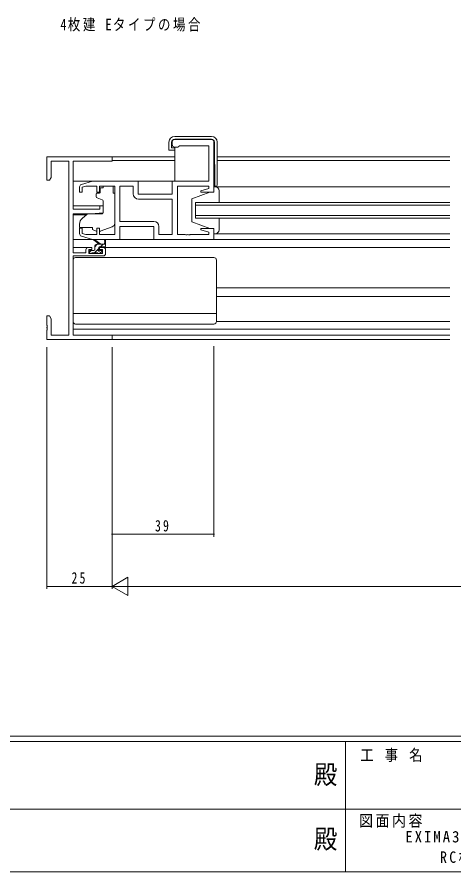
# Model space of a CAD drawing. Units: millimetres, scale not verified. Extents: x -567 to 567, y -403 to 403.
# Drawn here: x -138.6 to 28.8, y -403 to -75.2 of the extents above; entities that cross this region are included whole.
import ezdxf
from ezdxf.enums import TextEntityAlignment as Align

# ---------------------------------------------------------------- set-up
doc = ezdxf.new("R2010")
doc.units = ezdxf.units.MM
doc.header["$LTSCALE"] = 2
for name, color, linetype, lineweight in [('0-1_YKK_ZWAK', 7, 'Continuous', 18), ('0-3_YKK_11', 7, 'Continuous', 18), ('0-4_YKK_12', 2, 'Continuous', 18), ('0-5_YKK_13', 4, 'Continuous', 18), ('0-7_YKK_D', 6, 'Continuous', 18)]:
    doc.layers.add(name, color=color, linetype=linetype, lineweight=lineweight)
doc.layers.add('0-2_USER1', color=7, linetype='Continuous')
doc.styles.add('ＭＳ ゴシック', font='')
doc.styles.get('ＭＳ ゴシック').set_extended_font_data('MS Gothic')

msp = doc.modelspace()

# ---------------------------------------------------------------- linework, layer by layer
at = {"layer": '0-1_YKK_ZWAK'}
for p, q in [((537.274, -351), (-562.726, -351)), ((483.274, -353), (-562.726, -353)), ((-12.726, -353), (-12.726, -403)), ((-194.726, -378.999), (-10.726, -378.999)), ((-10.726, -378.999), (173.274, -378.999)), ((-562.726, -403), (483.274, -403))]:
    msp.add_line(p, q, dxfattribs=at)
at = {"layer": '0-3_YKK_11'}
for p, q in [((-79.159, -123.121), (-79.159, -124.121)), ((-64.159, -122.121), (-78.159, -122.121)), ((-63.159, -142.321), (-63.159, -123.121)), ((-78.159, -125.121), (-76.959, -125.121)), ((-76.959, -125.121), (-76.659, -124.821)), ((-76.659, -124.821), (-76.459, -124.621)), ((-76.459, -124.621), (-65.089, -124.621)), ((-65.089, -124.621), (-65.089, -138.121)), ((-127.159, -128.821), (-127.159, -137.821)), ((-102.159, -128.821), (-127.159, -128.821)), ((-125.529, -130.451), (-118.789, -130.451)), ((-125.529, -136.73), (-125.529, -130.451)), ((-118.789, -130.451), (-118.789, -197.191)), ((-117.159, -130.451), (-102.159, -130.451)), ((-117.159, -148.921), (-117.159, -130.451)), ((-102.159, -130.451), (-102.159, -128.821)), ((-126.159, -137.821), (-125.529, -136.73)), ((-127.159, -137.821), (-126.159, -137.821)), ((-114.659, -140.365), (-114.659, -142.421)), ((-109.659, -138.121), (-113.947, -139.407)), ((-113.659, -140.47), (-112.264, -140.051)), ((-113.659, -142.421), (-113.659, -140.47)), ((-112.264, -140.051), (-108.059, -140.051)), ((-92.159, -138.121), (-109.659, -138.121)), ((-108.059, -140.051), (-108.059, -142.421)), ((-107.059, -140.051), (-101.159, -140.051)), ((-107.059, -142.421), (-107.059, -140.051)), ((-101.159, -140.051), (-101.159, -158.591)), ((-99.229, -140.051), (-99.229, -153.591)), ((-94.089, -140.051), (-99.229, -140.051)), ((-99.229, -140.051), (-99.229, -153.591)), ((-94.089, -143.051), (-94.089, -140.051)), ((-92.159, -143.121), (-92.159, -138.121)), ((-79.159, -138.121), (-79.159, -143.121)), ((-65.089, -138.121), (-79.159, -138.121)), ((-77.159, -140.051), (-65.089, -140.051)), ((-77.159, -158.591), (-77.159, -140.051)), ((-65.089, -140.051), (-65.089, -140.968)), ((-114.659, -142.421), (-113.659, -142.421)), ((-108.059, -142.421), (-107.059, -142.421)), ((-79.159, -143.121), (-92.159, -143.121)), ((-65.089, -140.968), (-68.189, -141.799)), ((-68.189, -141.799), (-68.12, -142.321)), ((-68.12, -142.321), (-63.159, -142.321)), ((-79.159, -145.051), (-92.089, -145.051)), ((-79.159, -158.591), (-79.159, -145.051)), ((-106.859, -148.921), (-117.159, -148.921)), ((-117.159, -150.621), (-110.159, -150.621)), ((-117.159, -165.621), (-117.159, -150.621)), ((-110.159, -150.621), (-105.659, -150.228)), ((-106.859, -147.621), (-106.859, -148.921)), ((-105.659, -147.621), (-106.859, -147.621)), ((-105.659, -150.228), (-105.659, -147.621)), ((-99.229, -153.591), (-86.229, -153.591)), ((-114.659, -156.221), (-114.659, -158.277)), ((-113.659, -156.221), (-114.659, -156.221)), ((-113.659, -158.173), (-113.659, -156.221)), ((-108.059, -156.221), (-108.059, -158.591)), ((-107.059, -156.221), (-108.059, -156.221)), ((-107.059, -158.591), (-107.059, -156.221)), ((-99.159, -155.521), (-86.159, -155.521)), ((-99.159, -160.521), (-99.159, -155.521)), ((-86.159, -155.521), (-86.159, -160.521)), ((-84.229, -155.591), (-84.229, -158.591)), ((-68.12, -156.321), (-68.189, -156.844)), ((-68.189, -156.844), (-65.089, -157.674)), ((-63.159, -156.321), (-68.12, -156.321)), ((-63.159, -160.521), (-63.159, -156.321)), ((-113.947, -159.235), (-109.659, -160.521)), ((-112.264, -158.591), (-113.659, -158.173)), ((-108.059, -158.591), (-112.264, -158.591)), ((-109.659, -160.521), (-99.159, -160.521)), ((-101.159, -158.591), (-107.059, -158.591)), ((-86.159, -160.521), (-63.159, -160.521)), ((-84.229, -158.591), (-79.159, -158.591)), ((-74.118, -158.591), (-77.159, -158.591)), ((-73.934, -158.711), (-74.118, -158.591)), ((-73.384, -158.711), (-73.934, -158.711)), ((-73.201, -158.591), (-73.384, -158.711)), ((-73.118, -158.591), (-73.201, -158.591)), ((-72.934, -158.711), (-73.118, -158.591)), ((-72.384, -158.711), (-72.934, -158.711)), ((-72.201, -158.591), (-72.384, -158.711)), ((-65.089, -158.591), (-72.201, -158.591)), ((-65.089, -157.674), (-65.089, -158.591)), ((-109.959, -163.521), (-111.259, -163.521)), ((-109.959, -164.321), (-109.959, -163.521)), ((-106.959, -163.521), (-106.959, -164.321)), ((-105.659, -163.521), (-106.959, -163.521)), ((-112.259, -165.621), (-117.159, -165.621)), ((-117.159, -166.821), (-105.659, -166.821)), ((-117.159, -197.191), (-117.159, -166.821)), ((-112.259, -164.521), (-112.259, -165.621)), ((-111.059, -164.321), (-109.959, -164.321)), ((-111.059, -165.821), (-111.059, -164.321)), ((-105.859, -165.821), (-111.059, -165.821)), ((-106.959, -164.321), (-105.859, -164.321)), ((-105.859, -164.321), (-105.859, -165.821)), ((-104.659, -165.821), (-104.659, -164.521)), ((-127.159, -189.821), (-127.159, -193.363)), ((-126.159, -189.821), (-127.159, -189.821)), ((-125.529, -190.912), (-126.159, -189.821)), ((-127.159, -193.363), (-127.039, -193.546)), ((-125.529, -197.191), (-125.529, -190.912)), ((-127.039, -194.096), (-127.159, -194.28)), ((-127.159, -194.28), (-127.159, -194.363)), ((-127.159, -194.363), (-127.039, -194.546)), ((-127.039, -195.096), (-127.159, -195.28)), ((-127.159, -195.28), (-127.159, -198.821)), ((-127.039, -193.546), (-127.039, -194.096)), ((-127.039, -194.546), (-127.039, -195.096)), ((-127.159, -198.821), (-102.159, -198.821)), ((-118.789, -197.191), (-125.529, -197.191)), ((-102.159, -197.191), (-117.159, -197.191)), ((-102.159, -198.821), (-102.159, -197.191))]:
    msp.add_line(p, q, dxfattribs=at)
for centre, radius, start, end in [((-78.159, -123.121), 1, 90.00001, 179.99999), ((-78.159, -124.121), 1, 180.00001, 269.99999), ((-64.159, -123.121), 1, 0.00001, 89.99999), ((-113.659, -140.365), 1, 106.69926, 180.00004), ((-92.089, -143.051), 2, 180.00001, 269.99999), ((-86.229, -155.591), 2, 0.00001, 89.99999), ((-113.659, -158.277), 1, 179.99996, 253.30074), ((-111.259, -164.521), 1, 90.00001, 179.99999), ((-105.659, -164.521), 1, 0.00001, 89.99999), ((-105.659, -165.821), 1, 270.00001, 359.99999)]:
    msp.add_arc(centre, radius, start, end, dxfattribs=at)
at = {"layer": '0-4_YKK_12'}
for p, q in [((-102.459, -128.821), (-78.185, -128.821)), ((-78.185, -130.221), (-102.159, -130.221)), ((-61.885, -128.821), (27.341, -128.821)), ((27.341, -130.221), (-61.885, -130.221)), ((-117.159, -138.121), (-109.586, -138.121)), ((-99.659, -138.121), (-78.659, -138.121)), ((-70.159, -147.321), (27.341, -147.321)), ((-117.159, -147.621), (-105.659, -147.621)), ((-117.159, -151.021), (-112.036, -151.021)), ((27.341, -151.321), (-70.159, -151.321)), ((-70.659, -160.521), (27.341, -160.521)), ((-117.159, -163.521), (-111.259, -163.521)), ((-105.659, -163.521), (27.341, -163.521)), ((-62.159, -179.021), (27.341, -179.021)), ((-62.159, -182.421), (27.341, -182.421)), ((-117.159, -194.921), (27.341, -194.921)), ((27.341, -197.191), (-116.859, -197.191)), ((-102.459, -198.821), (27.341, -198.821))]:
    msp.add_line(p, q, dxfattribs=at)
msp.add_lwpolyline([(27.341, -146.321), (-70.159, -146.321), (-70.159, -152.321), (27.341, -152.321)], dxfattribs=at)
at = {"layer": '0-5_YKK_13'}
for p, q in [((-64.085, -121.021), (-78.185, -121.021)), ((-79.385, -125.321), (-79.385, -123.221)), ((-78.185, -122.021), (-64.133, -122.021)), ((-62.933, -123.211), (-62.785, -140.121)), ((-61.885, -139.621), (-61.885, -123.221)), ((-79.885, -126.321), (-78.185, -126.321)), ((-78.185, -125.321), (-79.385, -125.321)), ((-78.185, -125.321), (-78.185, -138.121)), ((-105.559, -140.721), (-106.729, -140.721)), ((-106.729, -141.721), (-106.729, -140.721)), ((-105.559, -140.721), (-106.729, -140.721)), ((-106.729, -141.721), (-106.729, -140.721)), ((-105.559, -140.721), (-106.729, -140.721)), ((-106.729, -141.721), (-106.729, -140.721)), ((-105.559, -140.051), (-101.759, -140.051)), ((-105.559, -140.051), (-105.559, -140.721)), ((-105.559, -140.051), (-101.759, -140.051)), ((-105.559, -140.051), (-105.559, -140.721)), ((-105.559, -140.051), (-101.759, -140.051)), ((-105.559, -140.051), (-105.559, -140.721)), ((-101.759, -140.051), (-101.759, -140.721)), ((-101.759, -140.051), (-101.759, -140.721)), ((-101.759, -140.051), (-101.759, -140.721)), ((-101.759, -141.721), (-101.759, -140.721)), ((-101.759, -141.721), (-101.759, -140.721)), ((-101.759, -141.721), (-101.759, -140.721)), ((-63.159, -140.121), (-62.385, -140.121)), ((-63.159, -140.321), (27.341, -140.321)), ((-108.259, -143.021), (-108.259, -144.071)), ((-108.259, -143.021), (-108.259, -144.071)), ((-108.259, -143.021), (-108.259, -144.071)), ((-107.029, -142.721), (-107.959, -142.721)), ((-107.029, -142.721), (-107.959, -142.721)), ((-107.029, -142.721), (-107.959, -142.721)), ((-106.729, -141.721), (-106.729, -142.421)), ((-106.729, -141.721), (-106.729, -142.421)), ((-106.729, -141.721), (-106.729, -142.421)), ((-101.759, -142.721), (-101.759, -141.721)), ((-101.759, -142.721), (-101.759, -141.721)), ((-101.759, -142.721), (-101.759, -141.721)), ((-101.759, -142.721), (-101.159, -142.721)), ((-101.759, -142.721), (-101.159, -142.721)), ((-101.759, -142.721), (-101.159, -142.721)), ((-101.159, -154.276), (-101.159, -142.721)), ((-101.159, -154.276), (-101.159, -142.721)), ((-101.159, -154.276), (-101.159, -142.721)), ((-64.659, -142.321), (-71.659, -144.921)), ((-61.159, -146.321), (-61.159, -141.821)), ((-107.93, -144.541), (-105.93, -145.269)), ((-107.93, -144.541), (-105.93, -145.269)), ((-107.93, -144.541), (-105.93, -145.269)), ((-105.659, -145.718), (-105.659, -150.324)), ((-105.659, -145.718), (-105.659, -150.324)), ((-105.659, -145.718), (-105.659, -150.324)), ((-71.659, -144.921), (-71.659, -153.721)), ((-105.876, -150.623), (-111.262, -150.67)), ((-105.876, -150.623), (-111.262, -150.67)), ((-105.876, -150.623), (-111.262, -150.67)), ((-111.896, -150.904), (-113.588, -152.323)), ((-111.896, -150.904), (-113.588, -152.323)), ((-111.896, -150.904), (-113.588, -152.323)), ((-64.659, -156.321), (-71.659, -153.721)), ((-61.159, -156.821), (-61.159, -152.321)), ((-114.659, -154.621), (-114.659, -155.921)), ((-114.659, -154.621), (-114.659, -155.921)), ((-114.659, -154.621), (-114.659, -155.921)), ((-109.659, -156.221), (-109.659, -156.718)), ((-109.659, -156.221), (-109.659, -156.718)), ((-109.659, -156.221), (-109.659, -156.718)), ((-108.353, -157.328), (-109.659, -156.718)), ((-108.353, -157.328), (-109.659, -156.718)), ((-108.353, -157.328), (-109.659, -156.718)), ((-106.787, -157.362), (-102.15, -155.687)), ((-106.787, -157.362), (-102.15, -155.687)), ((-106.787, -157.362), (-102.15, -155.687)), ((-64.659, -156.321), (-63.159, -156.321)), ((-109.586, -160.521), (-117.159, -160.521)), ((-99.659, -160.521), (-85.659, -160.521)), ((-63.159, -158.322), (27.341, -158.321)), ((-107.159, -162.321), (-108.979, -160.92)), ((-107.86, -162.321), (-108.859, -163.32)), ((-108.859, -164.421), (-108.859, -163.321)), ((-106.559, -162.321), (-108.777, -160.639)), ((-107.859, -162.321), (-104.659, -162.321)), ((-107.259, -164.26), (-107.259, -163.621)), ((-106.959, -163.321), (-104.959, -163.321)), ((-105.615, -162.321), (-106.615, -163.321)), ((-104.959, -161.195), (-105.158, -162.321)), ((-104.659, -163.021), (-104.659, -161.022)), ((-110.26, -164.721), (-110.859, -165.32)), ((-110.859, -165.021), (-110.859, -165.521)), ((-109.159, -164.721), (-110.559, -164.721)), ((-110.559, -165.821), (-110.059, -165.821)), ((-109.859, -165.621), (-107.759, -165.621)), ((-107.259, -163.965), (-108.915, -165.621)), ((-107.559, -165.821), (-106.959, -165.821)), ((-106.18, -165.131), (-106.85, -165.8)), ((-106.459, -164.721), (-106.798, -164.721)), ((-106.747, -165.733), (-106.247, -165.233)), ((-117.159, -191.921), (-117.159, -168.421)), ((-116.159, -167.421), (-63.159, -167.421)), ((-62.159, -191.921), (-62.159, -168.421)), ((-117.159, -188.881), (-62.159, -188.881)), ((-116.159, -192.921), (-63.159, -192.921)), ((-62.159, -191.921), (27.341, -191.921)), ((-62.159, -191.921), (27.341, -191.921))]:
    msp.add_line(p, q, dxfattribs=at)
for points in [[(-80.385, -123.221), (-80.385, -126.321), (-79.885, -126.321)], [(-62.659, -140.321), (-63.159, -140.321), (-63.159, -142.321), (-64.659, -142.321)], [(-114.659, -155.921), (-109.659, -155.921), (-109.659, -156.221)], [(-114.659, -155.921), (-109.659, -155.921), (-109.659, -156.221)], [(-114.659, -155.921), (-109.659, -155.921), (-109.659, -156.221)], [(-63.159, -156.321), (-63.159, -158.321), (-62.659, -158.321)]]:
    msp.add_lwpolyline(points, dxfattribs=at)
for centre, radius, start, end in [((-78.185, -123.221), 2.2, 90, 180), ((-64.085, -123.221), 2.2, 0, 90), ((-78.185, -123.221), 1.2, 90, 180), ((-64.133, -123.221), 1.2, 0.5, 90), ((-62.659, -141.821), 1.5, 0, 90), ((-62.385, -139.621), 0.5, 270, 0), ((-107.959, -143.021), 0.3, 90, 180), ((-107.959, -143.021), 0.3, 90, 180), ((-107.959, -143.021), 0.3, 90, 180), ((-107.759, -144.071), 0.5, 180, 250), ((-107.759, -144.071), 0.5, 180, 250), ((-107.759, -144.071), 0.5, 180, 250), ((-107.029, -142.421), 0.3, 270, 0), ((-107.029, -142.421), 0.3, 270, 0), ((-107.029, -142.421), 0.3, 270, 0), ((-106.159, -145.718), 0.5, 0, 70), ((-106.159, -145.718), 0.5, 0, 70), ((-106.159, -145.718), 0.5, 0, 70), ((-111.254, -151.67), 1, 90.5, 130), ((-111.254, -151.67), 1, 90.5, 130), ((-111.254, -151.67), 1, 90.5, 130), ((-105.959, -150.324), 0.3, 270.5, 0), ((-105.959, -150.324), 0.3, 270.5, 0), ((-105.959, -150.324), 0.3, 270.5, 0), ((-111.659, -154.621), 3, 130, 180), ((-111.659, -154.621), 3, 130, 180), ((-111.659, -154.621), 3, 130, 180), ((-102.659, -154.276), 1.5, 289.85326, 0), ((-102.659, -154.276), 1.5, 289.85326, 0), ((-102.659, -154.276), 1.5, 289.85326, 0), ((-62.659, -156.821), 1.5, 270, 0), ((-108.959, -160.721), 0.2, 24.41711, 264.41711), ((-107.93, -156.421), 1, 245, 262.59308), ((-107.93, -156.421), 1, 245, 262.59308), ((-107.93, -156.421), 1, 245, 262.59308), ((-107.127, -156.421), 1, 273.88684, 289.85326), ((-107.127, -156.421), 1, 273.88684, 289.85326), ((-107.127, -156.421), 1, 273.88684, 289.85326), ((-107.859, -163.321), 1, 90, 180), ((-106.959, -163.621), 0.3, 90, 180), ((-104.859, -161.022), 0.2, 0, 240), ((-104.959, -163.021), 0.3, 270, 0), ((-110.559, -165.021), 0.3, 90, 180), ((-110.559, -165.521), 0.3, 180, 270), ((-110.059, -165.621), 0.2, 270, 0), ((-109.159, -164.421), 0.3, 270, 0), ((-107.559, -165.621), 0.2, 180, 270), ((-107.259, -164.721), 0.25, 123.05573, 326.94427), ((-107.559, -164.26), 0.3, 303.05573, 0), ((-106.798, -165.021), 0.3, 90, 146.94427), ((-106.959, -165.521), 0.3, 270, 315), ((-106.459, -165.021), 0.3, 315, 90), ((-116.159, -168.421), 1, 90, 180), ((-63.159, -168.421), 1, 0, 90), ((-116.159, -191.921), 1, 180, 270), ((-63.159, -191.921), 1, 270, 0)]:
    msp.add_arc(centre, radius, start, end, dxfattribs=at)
at = {"layer": '0-7_YKK_D'}
for p, q in [((-127.159, -201.821), (-127.159, -294.519)), ((-102.159, -201.821), (-102.159, -294.519)), ((-102.159, -201.821), (-102.159, -294.519)), ((-63.159, -201.393), (-63.159, -274.519)), ((-102.159, -212.021), (-102.159, -274.519)), ((-102.159, -273.519), (-63.159, -273.519)), ((-102.159, -293.519), (-96.097, -290.019)), ((-96.097, -297.019), (-96.097, -290.019)), ((-102.159, -293.519), (-127.159, -293.519)), ((-102.159, -293.519), (-96.097, -297.019)), ((-102.159, -293.519), (-90.035, -293.519)), ((-95.159, -293.519), (390.841, -293.519))]:
    msp.add_line(p, q, dxfattribs=at)
for centre, start, end in [((-102.159, -273.519), 0, 180), ((-102.159, -273.519), 180, 0), ((-63.159, -273.519), 0, 180), ((-63.159, -273.519), 180, 0), ((-127.159, -293.519), 0, 180), ((-127.159, -293.519), 180, 0)]:
    msp.add_arc(centre, 0.106, start, end, dxfattribs=at)

# ---------------------------------------------------------------- texts
at = {"layer": '0-1_YKK_ZWAK', "style": 'ＭＳ ゴシック', "width": 0.9}
for p in [(-24.843, -371.509), (-24.843, -396.254)]:
    msp.add_text('殿', height=7.331, dxfattribs=at).set_placement(p, align=Align.BOTTOM_LEFT)
at = {"layer": '0-1_YKK_ZWAK', "char_height": 4.399, "attachment_point": 7, "style": 'ＭＳ ゴシック'}
for s, insert in [('\\T1.22;\\W0.85;工\\~事\\~名', (-6.994, -360.904)), ('\\T1.17;\\W0.9;図面内容', (-7.558, -386.069))]:
    msp.add_mtext(s, dxfattribs=dict(at, insert=insert))
at = {"layer": '0-2_USER1', "char_height": 4.399, "attachment_point": 7, "style": 'ＭＳ ゴシック'}
for s, insert in [('\\T1.2;\\W0.8;4枚建\\~Eタイプの場合', (-122.021, -80.79)), ('\\T1.26;\\W0.95;EXIMA31\\~引違い窓【2･4枚建】T-1仕様', (10.213, -392.213)), ('\\T1.33;\\W0.9;RC枠\\~ｱﾝｸﾞﾙ無\\~Eﾀｲﾌﾟ/14mm溝幅', (23.47, -400.607))]:
    msp.add_mtext(s, dxfattribs=dict(at, insert=insert))
at = {"layer": '0-7_YKK_D', "color": 7, "char_height": 4.399, "attachment_point": 7, "style": 'ＭＳ ゴシック'}
for s, insert in [('\\T1.37;\\W0.75;39', (-85.729, -272.519)), ('\\T1.37;\\W0.75;25', (-117.741, -292.519))]:
    msp.add_mtext(s, dxfattribs=dict(at, insert=insert))

doc.saveas('drawing.dxf')
